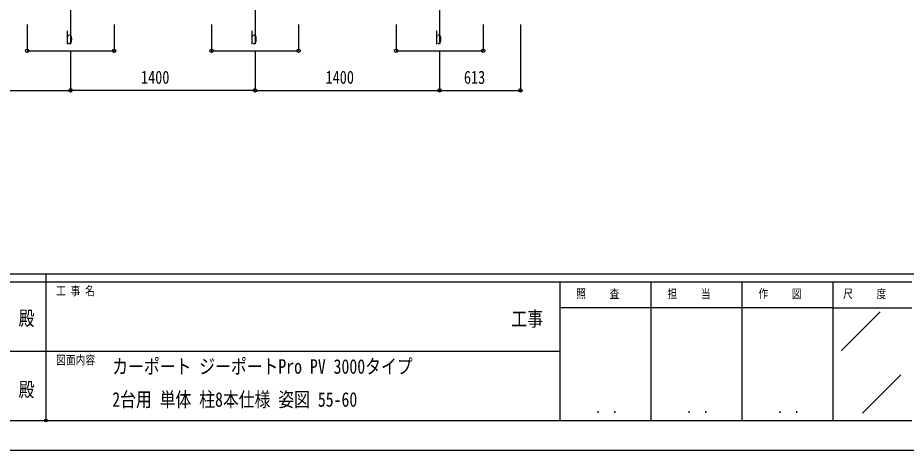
# Model space of a CAD drawing. Units: millimetres, scale not verified. Extents: x -12615 to 12615, y -8910 to 8910.
# Drawn here: x -227 to 6513, y -8910 to -5632 of the extents above; entities that cross this region are included whole.
import ezdxf
from ezdxf.enums import TextEntityAlignment as Align

# ---------------------------------------------------------------- set-up
doc = ezdxf.new("R2010")
doc.units = ezdxf.units.MM
doc.header["$LTSCALE"] = 40
doc.header["$PDMODE"] = 32
doc.header["$PDSIZE"] = 20
for name, color, linetype in [('0-2_USER1', 3, 'Continuous'), ('0-3_YKK_12', 2, 'Continuous'), ('0-6_YKK_D', 6, 'Continuous'), ('0-7_YKK_ZWAK', 7, 'Continuous')]:
    doc.layers.add(name, color=color, linetype=linetype)
doc.styles.add('ＭＳ ゴシック', font='')
doc.styles.get('ＭＳ ゴシック').set_extended_font_data('MS Gothic')

msp = doc.modelspace()

# ---------------------------------------------------------------- linework, layer by layer
at = {"layer": '0-3_YKK_12'}
for p, q in [((173.24, -5332.18), (173.24, -5832.18)), ((1573.24, -5332.18), (1573.24, -5832.18)), ((2973.24, -5332.18), (2973.24, -5832.18))]:
    msp.add_line(p, q, dxfattribs=at)
at = {"layer": '0-6_YKK_D'}
for p, q in [((-156.76, -5682.18), (-156.76, -5883.18)), ((503.24, -5682.18), (503.24, -5883.18)), ((1243.24, -5682.18), (1243.24, -5883.18)), ((1903.24, -5682.18), (1903.24, -5883.18)), ((2643.24, -5682.18), (2643.24, -5883.18)), ((3303.24, -5682.18), (3303.24, -5883.18)), ((3586.42, -5682.18), (3586.42, -6183.18)), ((-156.76, -5882.18), (503.24, -5882.18)), ((173.24, -5883.18), (173.24, -6183.18)), ((173.24, -5883.18), (173.24, -6183.18)), ((1243.24, -5882.18), (1903.24, -5882.18)), ((1573.24, -5883.18), (1573.24, -6183.18)), ((1573.24, -5883.18), (1573.24, -6183.18)), ((2643.24, -5882.18), (3303.24, -5882.18)), ((2973.24, -5883.18), (2973.24, -6183.18)), ((2973.24, -5883.18), (2973.24, -6183.18)), ((-1226.76, -6182.18), (173.24, -6182.18)), ((1573.24, -6182.18), (173.24, -6182.18)), ((1573.24, -6182.18), (2973.24, -6182.18)), ((2973.24, -6182.18), (3586.42, -6182.18))]:
    msp.add_line(p, q, dxfattribs=at)
for centre in [(-156.76, -5882.18), (503.24, -5882.18), (1243.24, -5882.18), (1903.24, -5882.18), (2643.24, -5882.18), (3303.24, -5882.18), (173.24, -6182.18), (173.24, -6182.18), (1573.24, -6182.18), (1573.24, -6182.18), (2973.24, -6182.18), (2973.24, -6182.18), (3586.42, -6182.18)]:
    msp.add_circle(centre, 12.75, dxfattribs=at)
at = {"layer": '0-7_YKK_ZWAK'}
for p, q in [((11685.06, -7575), (-11714.94, -7575)), ((-14.94, -7575), (-14.94, -8685)), ((-14.94, -7635), (-3914.94, -7635)), ((3885.06, -7635), (-14.94, -7635)), ((4575.06, -7635), (4575.06, -8685)), ((5265.06, -7635), (5265.06, -8685)), ((5955.06, -7635), (5955.06, -8685)), ((6555.06, -7635), (5955.06, -7635)), ((5955.06, -7830), (3885.06, -7830)), ((5955.06, -7830), (6555.06, -7830)), ((6021.31, -8154.87), (6315.11, -7861.08)), ((-3892.44, -8160), (-14.94, -8160)), ((-14.94, -8160), (3885.06, -8160)), ((6182.02, -8627.97), (6470.68, -8339.3)), ((-3914.94, -8685), (-14.94, -8685)), ((-14.94, -8685), (3885.06, -8685)), ((3885.06, -8685), (5955.06, -8685)), ((5955.06, -8685), (6555.06, -8685))]:
    msp.add_line(p, q, dxfattribs=at)
msp.add_lwpolyline([(-12615, -8910), (12615, -8910), (12615, 8910), (-12615, 8910)], close=True, dxfattribs=at)
msp.add_lwpolyline([(5955.06, -7635), (3885.06, -7635), (3885.06, -8685)], dxfattribs=at)
msp.add_point((-14.94, -8685), dxfattribs=at)

# ---------------------------------------------------------------- texts
at = {"layer": '0-2_USER1', "style": 'ＭＳ ゴシック', "width": 0.8}
for s, p in [('カーポート ジーポートPro PV 3000タイプ', (489.47, -8363.23)), ('2台用 単体 柱8本仕様 姿図 55-60', (489.47, -8613.23))]:
    msp.add_text(s, height=110, dxfattribs=at).set_placement(p, align=Align.BOTTOM_LEFT)
at = {"layer": '0-6_YKK_D', "style": 'ＭＳ ゴシック', "width": 0.8}
for s, p in [('b', (137.24, -5862.18)), ('b', (1537.24, -5862.18)), ('b', (2937.24, -5862.18)), ('1400', (707.64, -6162.18)), ('1400', (2107.64, -6162.18)), ('613', (3157.43, -6162.18))]:
    msp.add_text(s, height=98.97, dxfattribs=at).set_placement(p, align=Align.BOTTOM_LEFT)
at = {"layer": '0-7_YKK_ZWAK', "style": 'ＭＳ ゴシック', "width": 0.8}
for s, height, p in [('工 事 名', 65.98, (63.81, -7755)), ('照     査', 65.98, (4009.26, -7777.5)), ('担     当', 65.98, (4701.66, -7777.5)), ('作     図', 65.98, (5391.66, -7777.5)), ('尺     度', 65.98, (6034.26, -7777.5)), ('殿', 110, (-221, -7997.5)), ('工事', 110, (3517, -8002.39)), ('図面内容', 65.98, (63.81, -8280)), ('殿', 110, (-221, -8537.5)), ('． ．', 77.75, (4155, -8653.06)), ('． ．', 77.75, (4845, -8653.06)), ('． ．', 77.75, (5535, -8653.06))]:
    msp.add_text(s, height=height, dxfattribs=at).set_placement(p, align=Align.BOTTOM_LEFT)

doc.saveas('drawing.dxf')
